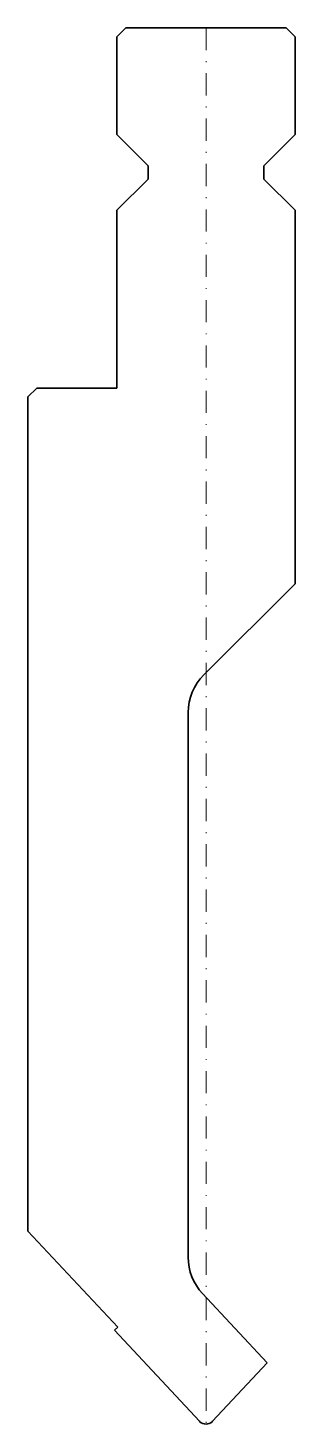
# Model space of a CAD drawing. Header units: millimetres. Extents: x -20 to 10, y 0 to 157.
import ezdxf

# ---------------------------------------------------------------- set-up
doc = ezdxf.new("R2010")
doc.units = ezdxf.units.MM
doc.header["$LTSCALE"] = 5
doc.linetypes.add('AUSGEZOGEN', pattern=[0])
doc.linetypes.add('DASHDOT', pattern=[1, 0.5, -0.25, 0, -0.25])
doc.layers.add('2', color=7, linetype='Continuous')

msp = doc.modelspace()

# ---------------------------------------------------------------- linework, layer by layer
at = {"layer": '2', "color": 7, "linetype": 'AUSGEZOGEN', "lineweight": 35}
for p, q in [((-9, 157), (-10, 156)), ((-10, 156), (-10, 145)), ((9, 157), (-9, 157)), ((10, 156), (9, 157)), ((10, 145), (10, 156)), ((-10, 145), (-6.5, 141.5)), ((6.5, 141.5), (10, 145)), ((-6.5, 141.5), (-6.5, 140)), ((6.5, 140), (6.5, 141.5)), ((-6.5, 140), (-10, 136.5)), ((10, 136.5), (6.5, 140)), ((-10, 136.5), (-10, 116.5)), ((10, 94.5), (10, 136.5)), ((-19, 116.5), (-20, 115.5)), ((-10, 116.5), (-19, 116.5)), ((-20, 115.5), (-20, 21.71)), ((-0.24, 84.26), (10, 94.5)), ((-2, 18.77), (-2, 80.01)), ((-20, 21.71), (-9.91, 10.9)), ((6.87, 6.9), (-0.39, 14.68)), ((-9.91, 10.9), (-10.28, 10.56)), ((-10.28, 10.56), (-0.73, 0.32)), ((0.73, 0.32), (6.87, 6.9)), ((-0.73, 0.32), (-0.68, 0.27)), ((0.68, 0.27), (0.73, 0.32))]:
    msp.add_line(p, q, dxfattribs=at)
at = {"layer": '2', "color": 7, "linetype": 'DASHDOT', "lineweight": 18}
msp.add_line((0, 157), (0, 0), dxfattribs=at)
at = {"layer": '2', "color": 7, "linetype": 'AUSGEZOGEN', "lineweight": 35}
for centre, radius, start, end in [((4, 80.01), 6, 135, 180), ((4, 18.77), 6, 180, 223), ((0, 1), 1, 227, 313)]:
    msp.add_arc(centre, radius, start, end, dxfattribs=at)

doc.saveas('drawing.dxf')
